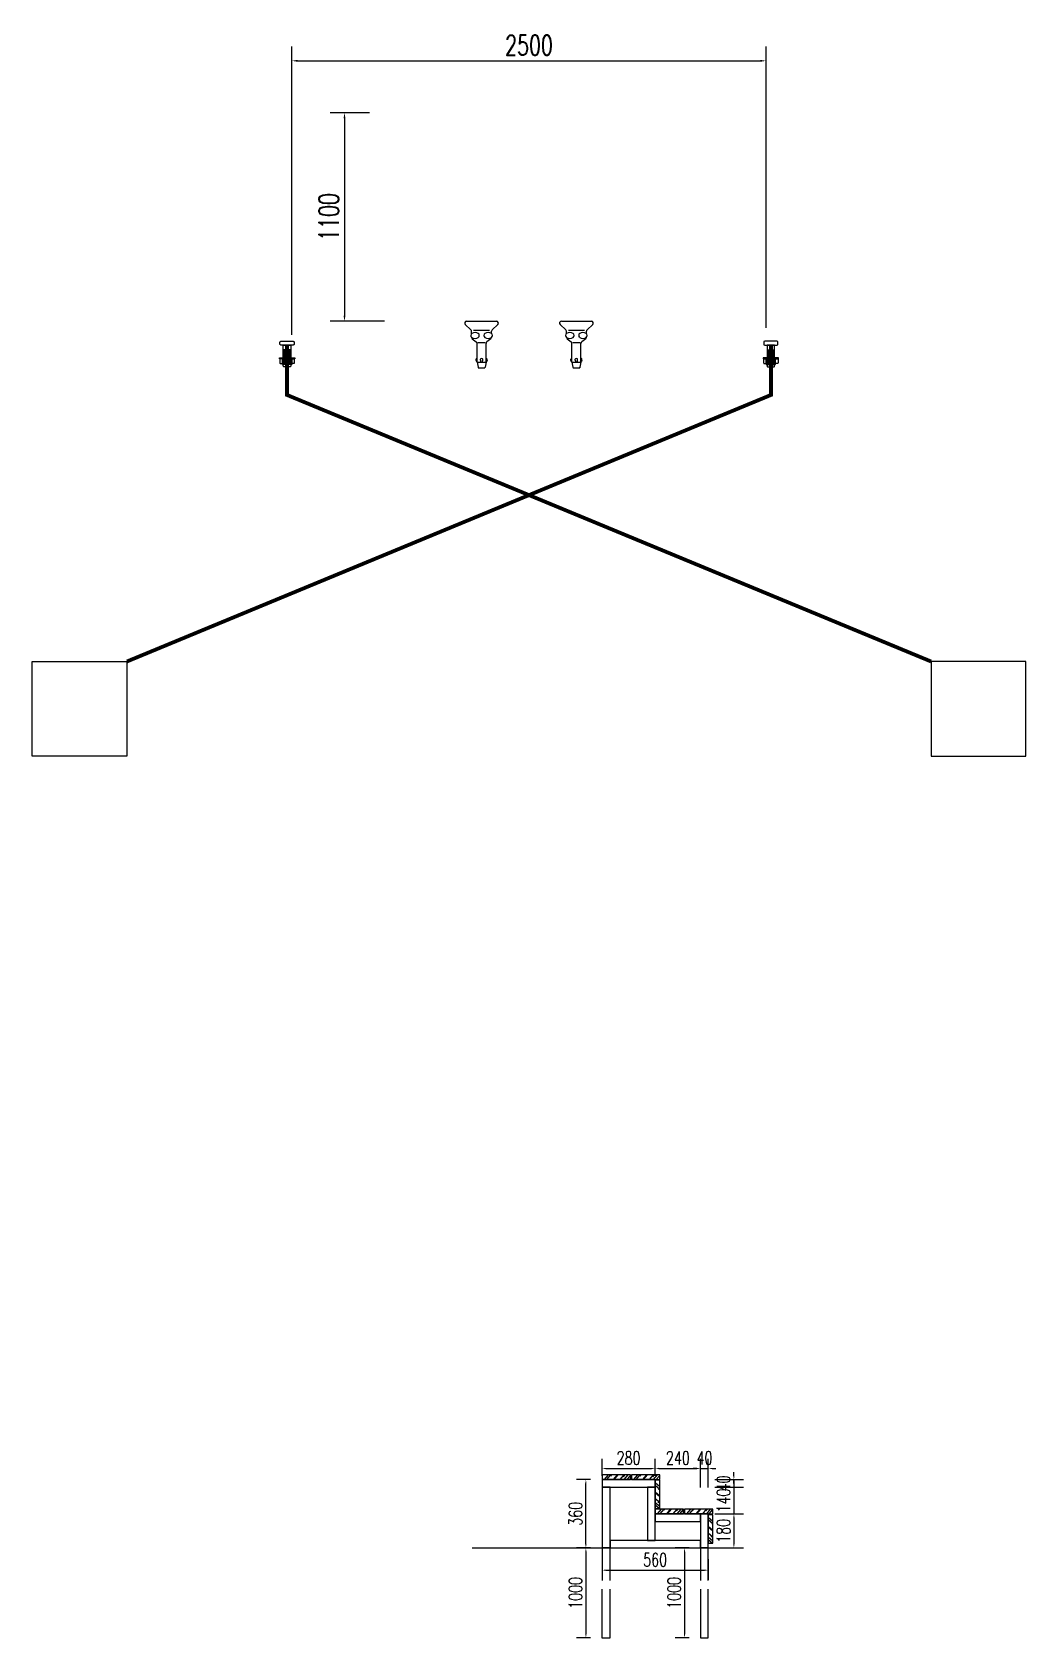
# Model space of a CAD drawing. Header units: millimetres. Extents: x -1442555 to 442606, y 1365385 to 2223627.
# Drawn here: x 363607 to 368845, y 1508791 to 1517257 of the extents above; entities that cross this region are included whole.
import ezdxf

# ---------------------------------------------------------------- set-up
doc = ezdxf.new("R2010")
doc.units = ezdxf.units.MM
doc.header["$LTSCALE"] = 10
doc.layers.get('0').update_dxf_attribs({"linetype": 'CONTINUOUS'})
doc.layers.get('DEFPOINTS').update_dxf_attribs({"linetype": 'CONTINUOUS'})
for name, color, linetype in [('W-FLOAT_BOWL浮筒', 253, 'CONTINUOUS'), ('W-STEEL_FRAME钢架', 3, 'CONTINUOUS'), ('W-WOOD_FLOOR木地板', 30, 'CONTINUOUS'), ('固定锚', 5, 'CONTINUOUS')]:
    doc.layers.add(name, color=color, linetype=linetype)
doc.styles.add('STANDARD_T3', font='simplex.shx', dxfattribs={"width": 0.7, "bigfont": 'gbcbig.shx'})
doc.dimstyles.new('W&&20', dxfattribs={"dimtxt": 70, "dimasz": 20, "dimexe": 50, "dimexo": 60, "dimgap": 20, "dimtad": 1, "dimdec": 0, "dimzin": 0, "dimdsep": 46, "dimtxsty": 'STANDARD_T3', "dimcen": 0.09, "dimclrd": 1, "dimclre": 1, "dimclrt": 7, "dimazin": 2, "dimtfac": 1, "dimtdec": 0, "dimtix": 1, "dimtmove": 2, "dimatfit": 3, "dimfxl": 100, "dimtolj": 1, "dimtzin": 0, "dimarcsym": 0})
doc.dimstyles.new('W&&30', dxfattribs={"dimtxt": 105, "dimasz": 30, "dimexe": 75, "dimexo": 90, "dimgap": 30, "dimtad": 1, "dimdec": 0, "dimzin": 0, "dimdsep": 46, "dimtxsty": 'STANDARD_T3', "dimcen": 0.09, "dimclrd": 1, "dimclre": 1, "dimclrt": 7, "dimazin": 2, "dimtfac": 1, "dimtdec": 0, "dimtix": 1, "dimtmove": 2, "dimatfit": 3, "dimfxl": 100, "dimtolj": 1, "dimtzin": 0, "dimarcsym": 0})

# ---------------------------------------------------------------- blocks, each defined once
blk = doc.blocks.new('*D35')
at = {"layer": 'DEFPOINTS', "color": 0, "transparency": 16777216}
for p in [(367476, 1517106), (364976, 1515572, 0), (367476, 1515608, 0)]:
    blk.add_point(p, dxfattribs=at)
at = {"layer": 'W-FLOAT_BOWL浮筒', "color": 1, "lineweight": -2, "transparency": 16777216}
for p, q in [((364976, 1515662), (364976, 1517181)), ((367476, 1515698), (367476, 1517181)), ((365006, 1517106), (367446, 1517106))]:
    blk.add_line(p, q, dxfattribs=at)
at = {"layer": 'W-FLOAT_BOWL浮筒', "color": 1, "transparency": 16777216}
for points in [[(365006, 1517111), (365006, 1517101), (364976, 1517106)], [(367446, 1517111), (367446, 1517101), (367476, 1517106)]]:
    blk.add_solid(points, dxfattribs=at)
at = {"layer": 'W-FLOAT_BOWL浮筒', "color": 7, "transparency": 16777216, "insert": (366226, 1517188.5), "char_height": 105, "attachment_point": 5, "style": 'STANDARD_T3'}
blk.add_mtext('\\A1;2500', dxfattribs=at)
blk = doc.blocks.new('*D36')
at = {"layer": 'DEFPOINTS', "color": 0, "transparency": 16777216}
for p in [(365476, 1516832.5), (365253.4, 1515732.5), (365555, 1515732.5, 0)]:
    blk.add_point(p, dxfattribs=at)
at = {"layer": 'W-FLOAT_BOWL浮筒', "color": 1, "lineweight": -2, "transparency": 16777216}
for p, q in [((365386, 1516832.5), (365178.4, 1516832.5)), ((365253.4, 1516802.5), (365253.4, 1515762.5)), ((365465, 1515732.5), (365178.4, 1515732.5))]:
    blk.add_line(p, q, dxfattribs=at)
at = {"layer": 'W-FLOAT_BOWL浮筒', "color": 1, "transparency": 16777216}
for points in [[(365248.4, 1516802.5), (365258.4, 1516802.5), (365253.4, 1516832.5)], [(365248.4, 1515762.5), (365258.4, 1515762.5), (365253.4, 1515732.5)]]:
    blk.add_solid(points, dxfattribs=at)
at = {"layer": 'W-FLOAT_BOWL浮筒', "color": 7, "transparency": 16777216, "insert": (365170.9, 1516282.5), "char_height": 105, "attachment_point": 5, "rotation": 90, "style": 'STANDARD_T3'}
blk.add_mtext('\\A1;1100', dxfattribs=at)
blk = doc.blocks.new('侧面螺丝组2')
for points in [[(-40, 0), (40, 0), (40, -5), (-40, -5)], [(-25, -5), (25, -5), (25, -35), (-25, -35)]]:
    blk.add_lwpolyline(points, close=True)
for points in [[(-25, -5), (-38, -5), (-38, -26, 0.414214), (-33, -31), (-25, -31)], [(25, -5), (38, -5), (38, -26, -0.414214), (33, -31), (25, -31)]]:
    blk.add_lwpolyline(points, format="xyb", close=True)
blk = doc.blocks.new('*D347')
at = {"color": 1, "lineweight": -2, "transparency": 16777216}
for p, q in [((366551, 1509625), (366476, 1509625)), ((366526, 1509285), (366526, 1509605)), ((366551, 1509265), (366476, 1509265))]:
    blk.add_line(p, q, dxfattribs=at)
at = {"color": 1, "transparency": 16777216}
for points in [[(366522.7, 1509605), (366529.4, 1509605), (366526, 1509625)], [(366522.7, 1509285), (366529.4, 1509285), (366526, 1509265)]]:
    blk.add_solid(points, dxfattribs=at)
at = {"layer": 'DEFPOINTS', "color": 0, "transparency": 16777216}
for p in [(366526, 1509625), (366611, 1509625), (366611, 1509265)]:
    blk.add_point(p, dxfattribs=at)
at = {"color": 7, "transparency": 16777216, "insert": (366471, 1509445), "char_height": 70, "attachment_point": 5, "rotation": 90, "style": 'STANDARD_T3'}
blk.add_mtext('\\A1;360', dxfattribs=at)
blk = doc.blocks.new('*D348')
at = {"color": 1, "lineweight": -2, "transparency": 16777216}
for p, q in [((366611, 1509645), (366611, 1509734.2)), ((366631, 1509684.2), (366871, 1509684.2)), ((366891, 1509645), (366891, 1509734.2))]:
    blk.add_line(p, q, dxfattribs=at)
at = {"color": 1, "transparency": 16777216}
for points in [[(366631, 1509687.5), (366631, 1509680.9), (366611, 1509684.2)], [(366871, 1509687.5), (366871, 1509680.9), (366891, 1509684.2)]]:
    blk.add_solid(points, dxfattribs=at)
at = {"layer": 'DEFPOINTS', "color": 0, "transparency": 16777216}
for p in [(366891, 1509684.2), (366611, 1509585), (366891, 1509585)]:
    blk.add_point(p, dxfattribs=at)
at = {"color": 7, "transparency": 16777216, "insert": (366751, 1509739.2), "char_height": 70, "attachment_point": 5, "style": 'STANDARD_T3'}
blk.add_mtext('\\A1;280', dxfattribs=at)
blk = doc.blocks.new('*D349')
at = {"color": 1, "lineweight": -2, "transparency": 16777216}
for p, q in [((366891, 1509645), (366891, 1509734.2)), ((366911, 1509684.2), (367111, 1509684.2)), ((367131, 1509584.2), (367131, 1509734.2))]:
    blk.add_line(p, q, dxfattribs=at)
at = {"color": 1, "transparency": 16777216}
for points in [[(366911, 1509687.5), (366911, 1509680.9), (366891, 1509684.2)], [(367111, 1509687.5), (367111, 1509680.9), (367131, 1509684.2)]]:
    blk.add_solid(points, dxfattribs=at)
at = {"layer": 'DEFPOINTS', "color": 0, "transparency": 16777216}
for p in [(367131, 1509684.2), (366891, 1509585), (367131, 1509405)]:
    blk.add_point(p, dxfattribs=at)
at = {"color": 7, "transparency": 16777216, "insert": (367011, 1509739.2), "char_height": 70, "attachment_point": 5, "style": 'STANDARD_T3'}
blk.add_mtext('\\A1;240', dxfattribs=at)
blk = doc.blocks.new('*D350')
at = {"color": 1, "lineweight": -2, "transparency": 16777216}
for p, q in [((367111, 1509684.2), (367091, 1509684.2)), ((367131, 1509584.2), (367131, 1509734.2)), ((367131, 1509684.2), (367171, 1509684.2)), ((367171, 1509584.2), (367171, 1509734.2)), ((367191, 1509684.2), (367211, 1509684.2))]:
    blk.add_line(p, q, dxfattribs=at)
at = {"color": 1, "transparency": 16777216}
for points in [[(367111, 1509687.5), (367111, 1509680.9), (367131, 1509684.2)], [(367191, 1509687.5), (367191, 1509680.9), (367171, 1509684.2)]]:
    blk.add_solid(points, dxfattribs=at)
at = {"layer": 'DEFPOINTS', "color": 0, "transparency": 16777216}
for p in [(367171, 1509684.2), (367171, 1509445), (367131, 1509405)]:
    blk.add_point(p, dxfattribs=at)
at = {"color": 7, "transparency": 16777216, "insert": (367151, 1509739.2), "char_height": 70, "attachment_point": 5, "style": 'STANDARD_T3'}
blk.add_mtext('\\A1;40', dxfattribs=at)
blk = doc.blocks.new('*D351')
at = {"color": 1, "lineweight": -2, "transparency": 16777216}
for p, q in [((367206.2, 1509625), (367356.2, 1509625)), ((367306.2, 1509645), (367306.2, 1509665)), ((367306.2, 1509625), (367306.2, 1509585)), ((367206.2, 1509585), (367356.2, 1509585)), ((367306.2, 1509565), (367306.2, 1509545))]:
    blk.add_line(p, q, dxfattribs=at)
at = {"color": 1, "transparency": 16777216}
for points in [[(367302.9, 1509645), (367309.6, 1509645), (367306.2, 1509625)], [(367302.9, 1509565), (367309.6, 1509565), (367306.2, 1509585)]]:
    blk.add_solid(points, dxfattribs=at)
at = {"layer": 'DEFPOINTS', "color": 0, "transparency": 16777216}
for p in [(366891, 1509625), (366891, 1509585), (367306.2, 1509585)]:
    blk.add_point(p, dxfattribs=at)
at = {"color": 7, "transparency": 16777216, "insert": (367251.2, 1509605), "char_height": 70, "attachment_point": 5, "rotation": 90, "style": 'STANDARD_T3'}
blk.add_mtext('\\A1;40', dxfattribs=at)
blk = doc.blocks.new('*D352')
at = {"color": 1, "lineweight": -2, "transparency": 16777216}
for p, q in [((367206.2, 1509445), (367356.2, 1509445)), ((367306.2, 1509425), (367306.2, 1509285)), ((367206.2, 1509265), (367356.2, 1509265))]:
    blk.add_line(p, q, dxfattribs=at)
at = {"color": 1, "transparency": 16777216}
for points in [[(367302.9, 1509425), (367309.6, 1509425), (367306.2, 1509445)], [(367302.9, 1509285), (367309.6, 1509285), (367306.2, 1509265)]]:
    blk.add_solid(points, dxfattribs=at)
at = {"layer": 'DEFPOINTS', "color": 0, "transparency": 16777216}
for p in [(367131, 1509445), (367131, 1509265), (367306.2, 1509265)]:
    blk.add_point(p, dxfattribs=at)
at = {"color": 7, "transparency": 16777216, "insert": (367251.2, 1509355), "char_height": 70, "attachment_point": 5, "rotation": 90, "style": 'STANDARD_T3'}
blk.add_mtext('\\A1;180', dxfattribs=at)
blk = doc.blocks.new('*D353')
at = {"color": 1, "lineweight": -2, "transparency": 16777216}
for p, q in [((367306.2, 1509605), (367306.2, 1509625)), ((367206.2, 1509585), (367356.2, 1509585)), ((367306.2, 1509585), (367306.2, 1509445)), ((367206.2, 1509445), (367356.2, 1509445)), ((367306.2, 1509425), (367306.2, 1509405))]:
    blk.add_line(p, q, dxfattribs=at)
at = {"color": 1, "transparency": 16777216}
for points in [[(367302.9, 1509605), (367309.6, 1509605), (367306.2, 1509585)], [(367302.9, 1509425), (367309.6, 1509425), (367306.2, 1509445)]]:
    blk.add_solid(points, dxfattribs=at)
at = {"layer": 'DEFPOINTS', "color": 0, "transparency": 16777216}
for p in [(366891, 1509585), (367131, 1509445), (367306.2, 1509445)]:
    blk.add_point(p, dxfattribs=at)
at = {"color": 7, "transparency": 16777216, "insert": (367251.2, 1509515), "char_height": 70, "attachment_point": 5, "rotation": 90, "style": 'STANDARD_T3'}
blk.add_mtext('\\A1;140', dxfattribs=at)
blk = doc.blocks.new('*D354')
at = {"color": 1, "lineweight": -2, "transparency": 16777216}
for p, q in [((366611, 1509205), (366611, 1509097.7)), ((367171, 1509205), (367171, 1509097.7)), ((366631, 1509147.7), (367151, 1509147.7))]:
    blk.add_line(p, q, dxfattribs=at)
at = {"color": 1, "transparency": 16777216}
for points in [[(366631, 1509151.1), (366631, 1509144.4), (366611, 1509147.7)], [(367151, 1509151.1), (367151, 1509144.4), (367171, 1509147.7)]]:
    blk.add_solid(points, dxfattribs=at)
at = {"layer": 'DEFPOINTS', "color": 0, "transparency": 16777216}
for p in [(366611, 1509265), (367171, 1509265), (367171, 1509147.7)]:
    blk.add_point(p, dxfattribs=at)
at = {"color": 7, "transparency": 16777216, "insert": (366891, 1509202.7), "char_height": 70, "attachment_point": 5, "style": 'STANDARD_T3'}
blk.add_mtext('\\A1;560', dxfattribs=at)
blk = doc.blocks.new('*D376')
at = {"color": 1, "lineweight": -2, "transparency": 16777216}
for p, q in [((366551, 1509265), (366476, 1509265)), ((366526, 1509245), (366526, 1508810.8)), ((366550, 1508790.8), (366476, 1508790.8))]:
    blk.add_line(p, q, dxfattribs=at)
at = {"color": 1, "transparency": 16777216}
for points in [[(366522.7, 1509245), (366529.4, 1509245), (366526, 1509265)], [(366522.7, 1508810.8), (366529.4, 1508810.8), (366526, 1508790.8)]]:
    blk.add_solid(points, dxfattribs=at)
at = {"layer": 'DEFPOINTS', "color": 0, "transparency": 16777216}
for p in [(366611, 1509265), (366526, 1508790.8), (366610, 1508790.8)]:
    blk.add_point(p, dxfattribs=at)
at = {"color": 7, "transparency": 16777216, "insert": (366471, 1509027.9), "char_height": 70, "attachment_point": 5, "rotation": 90, "style": 'STANDARD_T3'}
blk.add_mtext('\\A1;1000', dxfattribs=at)
blk = doc.blocks.new('*D377')
at = {"color": 1, "lineweight": -2, "transparency": 16777216}
for p, q in [((367071, 1509265), (366996, 1509265)), ((367046, 1509245), (367046, 1508810.8)), ((367070, 1508790.8), (366996, 1508790.8))]:
    blk.add_line(p, q, dxfattribs=at)
at = {"color": 1, "transparency": 16777216}
for points in [[(367042.7, 1509245), (367049.4, 1509245), (367046, 1509265)], [(367042.7, 1508810.8), (367049.4, 1508810.8), (367046, 1508790.8)]]:
    blk.add_solid(points, dxfattribs=at)
at = {"layer": 'DEFPOINTS', "color": 0, "transparency": 16777216}
for p in [(367131, 1509265), (367046, 1508790.8), (367130, 1508790.8)]:
    blk.add_point(p, dxfattribs=at)
at = {"color": 7, "transparency": 16777216, "insert": (366991, 1509027.9), "char_height": 70, "attachment_point": 5, "rotation": 90, "style": 'STANDARD_T3'}
blk.add_mtext('\\A1;1000', dxfattribs=at)

msp = doc.modelspace()

# ---------------------------------------------------------------- hatches: boundary and pattern name
at = {"layer": 'W-WOOD_FLOOR木地板'}
h = msp.add_hatch(dxfattribs=at)
h.set_pattern_fill('木材', color=256, scale=10)
h.set_pattern_definition([(50, (-3049932.753, -980830.448), (25.92353193, 93.1234154), [600, -80, 200, -40]), (50, (-3049879.553, -980810.45), (-66.46506876, 3.5545231), [120, -13.2, 240, -30]), (50, (-3049912.753, -980796.448), (113.16983174, 176.5639521), [320, -56, 160, -40])])
h.paths.add_polyline_path([(366761, 1509650), (366611, 1509650), (366611, 1509625), (366761, 1509625)])
h = msp.add_hatch(dxfattribs=at)
h.set_pattern_fill('木材', color=256, scale=10)
h.set_pattern_definition([(50, (-3049778.008, -980830.448), (25.92353193, 93.1234154), [600, -80, 200, -40]), (50, (-3049724.81, -980810.45), (-66.46506876, 3.5545231), [120, -13.2, 240, -30]), (50, (-3049758.008, -980796.448), (113.16983174, 176.5639521), [320, -56, 160, -40])])
h.paths.add_polyline_path([(366915.8, 1509625), (366915.8, 1509650), (366765.8, 1509650), (366765.8, 1509625)])
h = msp.add_hatch(dxfattribs=at)
h.set_pattern_fill('木材', color=256, scale=10, angle=-90)
h.set_pattern_definition([(320, (-2123564.373, 4926165.876), (93.1234154, -25.92353193), [600, -80, 200, -40]), (320, (-2123544.37, 4926112.676), (3.5545231, 66.46506876), [120, -13.2, 240, -30]), (320, (-2123530.373, 4926145.876), (176.5639521, -113.16983174), [320, -56, 160, -40])])
h.paths.add_polyline_path([(366891, 1509472.1), (366916, 1509472.1), (366916, 1509622.1), (366891, 1509622.1)])
h = msp.add_hatch(dxfattribs=at)
h.set_pattern_fill('木材', color=256, scale=10)
h.set_pattern_definition([(50, (-3049652.753, -981010.448), (25.92353193, 93.1234154), [600, -80, 200, -40]), (50, (-3049599.553, -980990.45), (-66.46506876, 3.5545231), [120, -13.2, 240, -30]), (50, (-3049632.753, -980976.448), (113.16983174, 176.5639521), [320, -56, 160, -40])])
h.paths.add_polyline_path([(367041, 1509470), (366891, 1509470), (366891, 1509445), (367041, 1509445)])
h = msp.add_hatch(dxfattribs=at)
h.set_pattern_fill('木材', color=256, scale=10)
h.set_pattern_definition([(50, (-3049498.008, -981010.448), (25.92353193, 93.1234154), [600, -80, 200, -40]), (50, (-3049444.81, -980990.45), (-66.46506876, 3.5545231), [120, -13.2, 240, -30]), (50, (-3049478.008, -980976.448), (113.16983174, 176.5639521), [320, -56, 160, -40])])
h.paths.add_polyline_path([(367195.8, 1509445), (367195.8, 1509470), (367045.8, 1509470), (367045.8, 1509445)])
h = msp.add_hatch(dxfattribs=at)
h.set_pattern_fill('木材', color=256, scale=10, angle=-90)
h.set_pattern_definition([(320, (-2123284.373, 4925983.716), (93.1234154, -25.92353193), [600, -80, 200, -40]), (320, (-2123264.37, 4925930.516), (3.5545231, 66.46506876), [120, -13.2, 240, -30]), (320, (-2123250.373, 4925963.716), (176.5639521, -113.16983174), [320, -56, 160, -40])])
h.paths.add_polyline_path([(367171, 1509289.9), (367196, 1509289.9), (367196, 1509439.9), (367171, 1509439.9)])

# ---------------------------------------------------------------- linework, layer by layer
for p, q in [((365890.3, 1515715), (365920.2, 1515688.1)), ((365897, 1515732.5), (366055, 1515732.5)), ((366061.7, 1515715), (366031.8, 1515688.1)), ((366390.3, 1515715), (366420.2, 1515688.1)), ((366397, 1515732.5), (366555, 1515732.5)), ((366561.7, 1515715), (366531.8, 1515688.1)), ((365923.5, 1515668), (365923.5, 1515680.7)), ((365927.2, 1515640.8), (365948.3, 1515623.7)), ((365933.5, 1515685.1), (366018.5, 1515685.1)), ((365952, 1515518), (365952, 1515616)), ((365956.8, 1515620.7), (365995.2, 1515620.7)), ((366000, 1515518), (366000, 1515616)), ((366024.8, 1515640.8), (366003.7, 1515623.7)), ((366028.5, 1515668), (366028.5, 1515680.7)), ((366423.5, 1515668), (366423.5, 1515680.7)), ((366427.2, 1515640.8), (366448.3, 1515623.7)), ((366433.5, 1515685.1), (366518.5, 1515685.1)), ((366452, 1515518), (366452, 1515616)), ((366456.8, 1515620.7), (366495.2, 1515620.7)), ((366500, 1515518), (366500, 1515616)), ((366524.8, 1515640.8), (366503.7, 1515623.7)), ((366528.5, 1515668), (366528.5, 1515680.7)), ((364970.8, 1515582.3, 0), (364930.8, 1515582.3, 0)), ((364970.8, 1515580.3, 0), (364930.8, 1515576.3, 0)), ((364970.8, 1515578.3, 0), (364930.8, 1515574.3, 0)), ((364970.8, 1515574.3, 0), (364930.8, 1515570.3, 0)), ((364970.8, 1515572.3, 0), (364930.8, 1515568.3, 0)), ((364970.8, 1515568.3, 0), (364930.8, 1515564.3, 0)), ((364970.8, 1515566.3, 0), (364930.8, 1515562.3, 0)), ((364970.8, 1515562.3, 0), (364930.8, 1515558.3, 0)), ((364970.8, 1515560.3, 0), (364930.8, 1515556.3, 0)), ((364970.8, 1515556.3, 0), (364930.8, 1515552.3, 0)), ((364970.8, 1515554.3, 0), (364930.8, 1515550.3, 0)), ((364970.8, 1515550.3, 0), (364930.8, 1515546.3, 0)), ((364970.8, 1515548.3, 0), (364930.8, 1515544.3, 0)), ((364970.8, 1515544.3, 0), (364930.8, 1515540.3, 0)), ((364970.8, 1515542.3, 0), (364930.8, 1515538.3, 0)), ((364970.8, 1515538.3, 0), (364930.8, 1515534.3, 0)), ((364970.8, 1515536.3, 0), (364930.8, 1515532.3, 0)), ((364970.8, 1515532.3, 0), (364930.8, 1515528.3, 0)), ((364970.8, 1515530.3, 0), (364930.8, 1515526.3, 0)), ((364970.8, 1515526.3, 0), (364930.8, 1515522.3, 0)), ((364970.8, 1515524.3, 0), (364930.8, 1515520.3, 0)), ((364970.8, 1515607.3, 0), (364970.8, 1515582.3, 0)), ((365947, 1515526.8), (365947, 1515533)), ((365950, 1515536), (365952, 1515536)), ((365970, 1515527), (365970, 1515532.3)), ((365982, 1515527), (365982, 1515532.3)), ((366002, 1515536), (366000, 1515536)), ((366005, 1515526.8), (366005, 1515533)), ((366447, 1515526.8), (366447, 1515533)), ((366450, 1515536), (366452, 1515536)), ((366470, 1515527), (366470, 1515532.3)), ((366482, 1515527), (366482, 1515532.3)), ((366502, 1515536), (366500, 1515536)), ((366505, 1515526.8), (366505, 1515533)), ((367480.9, 1515607.3, 0), (367480.9, 1515582.3, 0)), ((367480.9, 1515582.3, 0), (367520.9, 1515582.3, 0)), ((367480.9, 1515580.3, 0), (367520.9, 1515576.3, 0)), ((367480.9, 1515578.3, 0), (367520.9, 1515574.3, 0)), ((367480.9, 1515574.3, 0), (367520.9, 1515570.3, 0)), ((367480.9, 1515572.3, 0), (367520.9, 1515568.3, 0)), ((367480.9, 1515568.3, 0), (367520.9, 1515564.3, 0)), ((367480.9, 1515566.3, 0), (367520.9, 1515562.3, 0)), ((367480.9, 1515562.3, 0), (367520.9, 1515558.3, 0)), ((367480.9, 1515560.3, 0), (367520.9, 1515556.3, 0)), ((367480.9, 1515556.3, 0), (367520.9, 1515552.3, 0)), ((367480.9, 1515554.3, 0), (367520.9, 1515550.3, 0)), ((367480.9, 1515550.3, 0), (367520.9, 1515546.3, 0)), ((367480.9, 1515548.3, 0), (367520.9, 1515544.3, 0)), ((367480.9, 1515544.3, 0), (367520.9, 1515540.3, 0)), ((367480.9, 1515542.3, 0), (367520.9, 1515538.3, 0)), ((367480.9, 1515538.3, 0), (367520.9, 1515534.3, 0)), ((367480.9, 1515536.3, 0), (367520.9, 1515532.3, 0)), ((367480.9, 1515532.3, 0), (367520.9, 1515528.3, 0)), ((367480.9, 1515530.3, 0), (367520.9, 1515526.3, 0)), ((367480.9, 1515526.3, 0), (367520.9, 1515522.3, 0)), ((367480.9, 1515524.3, 0), (367520.9, 1515520.3, 0)), ((364970.8, 1515520.3, 0), (364930.8, 1515516.3, 0)), ((364970.8, 1515518.3, 0), (364930.8, 1515514.3, 0)), ((364970.8, 1515514.3, 0), (364930.8, 1515510.3, 0)), ((364970.8, 1515512.3, 0), (364930.8, 1515508.3, 0)), ((364970.8, 1515508.3, 0), (364930.8, 1515504.3, 0)), ((364970.8, 1515506.3, 0), (364930.8, 1515502.3, 0)), ((365952, 1515518), (365957.6, 1515490)), ((365952, 1515518), (366000, 1515518)), ((365960.1, 1515488), (365992, 1515488)), ((366000, 1515518), (365994.4, 1515490)), ((366452, 1515518), (366457.6, 1515490)), ((366452, 1515518), (366500, 1515518)), ((366460.1, 1515488), (366492, 1515488)), ((366500, 1515518), (366494.4, 1515490)), ((367480.9, 1515520.3, 0), (367520.9, 1515516.3, 0)), ((367480.9, 1515518.3, 0), (367520.9, 1515514.3, 0)), ((367480.9, 1515514.3, 0), (367520.9, 1515510.3, 0)), ((367480.9, 1515512.3, 0), (367520.9, 1515508.3, 0)), ((367480.9, 1515508.3, 0), (367520.9, 1515504.3, 0)), ((367480.9, 1515506.3, 0), (367520.9, 1515502.3, 0))]:
    msp.add_line(p, q)
at = {"ltscale": 0.1}
for p, q in [((365957.6, 1515490), (365958, 1515488)), ((365958, 1515488), (365960.1, 1515488)), ((365992, 1515488), (365994, 1515488)), ((365994.4, 1515490), (365994, 1515488)), ((366457.6, 1515490), (366458, 1515488)), ((366458, 1515488), (366460.1, 1515488)), ((366492, 1515488), (366494, 1515488)), ((366494.4, 1515490), (366494, 1515488))]:
    msp.add_line(p, q, dxfattribs=at)
at = {"elevation": 0}
for points in [[(364918.3, 1515627.3), (364983.3, 1515627.3, -0.414214), (364988.3, 1515622.3), (364988.3, 1515612.3, -0.414214), (364983.3, 1515607.3), (364918.3, 1515607.3, -0.414214), (364913.3, 1515612.3), (364913.3, 1515622.3, -0.414214)], [(367533.4, 1515627.3), (367468.4, 1515627.3, 0.414214), (367463.4, 1515622.3), (367463.4, 1515612.3, 0.414214), (367468.4, 1515607.3), (367533.4, 1515607.3, 0.414214), (367538.4, 1515612.3), (367538.4, 1515622.3, 0.414214)], [(364930.8, 1515607.3), (364970.8, 1515607.3), (364970.8, 1515497.3, -0.414214), (364965.8, 1515492.3), (364935.8, 1515492.3, -0.414214), (364930.8, 1515497.3)], [(367520.9, 1515607.3), (367480.9, 1515607.3), (367480.9, 1515497.3, 0.414214), (367485.9, 1515492.3), (367515.9, 1515492.3, 0.414214), (367520.9, 1515497.3)]]:
    msp.add_lwpolyline(points, format="xyb", close=True, dxfattribs=at)
msp.add_lwpolyline([(365927, 1509265), (367319.2, 1509265)])
for centre, radius, start, end in [((365897, 1515722.5), 10, 90, 228.00092), ((366055, 1515722.5), 10, 311.99908, 90), ((366397, 1515722.5), 10, 90, 228.00092), ((366555, 1515722.5), 10, 311.99908, 90), ((365932.5, 1515658), 13.5, 126.56574, 231), ((365913.5, 1515680.7), 10, 0, 48.00092), ((365933.5, 1515648.6), 10, 184.14788, 231), ((365941.5, 1515673.6), 31.4, 236.13806, 303.55692), ((365941.5, 1515642.4), 31.4, 56.41658, 122.85309), ((365942, 1515616), 10, 0, 51), ((365950.5, 1515658), 13.5, 308.36964, 51.90106), ((366001.5, 1515658), 13.5, 128.09894, 231.63036), ((366010.5, 1515673.6), 31.4, 236.43853, 303.86649), ((366010.5, 1515642.5), 31.3, 57.12872, 123.60194), ((366010, 1515616), 10, 129, 180), ((366018.5, 1515648.6), 10, 309, 355.85212), ((366019.5, 1515658), 13.5, 309, 53.43426), ((366038.5, 1515680.7), 10, 131.99908, 180), ((366432.5, 1515658), 13.5, 126.56574, 231), ((366413.5, 1515680.7), 10, 0, 48.00092), ((366433.5, 1515648.6), 10, 184.14788, 231), ((366441.5, 1515673.6), 31.4, 236.13806, 303.55692), ((366441.5, 1515642.4), 31.4, 56.41658, 122.85309), ((366442, 1515616), 10, 0, 51), ((366450.5, 1515658), 13.5, 308.36964, 51.90106), ((366501.5, 1515658), 13.5, 128.09894, 231.63036), ((366510.5, 1515673.6), 31.4, 236.43853, 303.86649), ((366510.5, 1515642.5), 31.3, 57.12872, 123.60194), ((366510, 1515616), 10, 129, 180), ((366518.5, 1515648.6), 10, 309, 355.85212), ((366519.5, 1515658), 13.5, 309, 53.43426), ((366538.5, 1515680.7), 10, 131.99908, 180), ((365950, 1515533), 3, 90, 180), ((365973, 1515532.3), 3, 115.37693, 180), ((365976, 1515526), 10, 64.62307, 115.37693), ((365979, 1515532.3), 3, 0, 64.62307), ((366002, 1515533), 3, 0, 90), ((366450, 1515533), 3, 90, 180), ((366473, 1515532.3), 3, 115.37693, 180), ((366476, 1515526), 10, 64.62307, 115.37693), ((366479, 1515532.3), 3, 0, 64.62307), ((366502, 1515533), 3, 0, 90), ((365960.1, 1515490.5), 2.5, 191.30993, 270), ((365992, 1515490.5), 2.5, 270, 348.69007), ((366460.1, 1515490.5), 2.5, 191.30993, 270), ((366492, 1515490.5), 2.5, 270, 348.69007)]:
    msp.add_arc(centre, radius, start, end)
for centre, major_axis, start_param, end_param in [((365953, 1515526.8), (0, -9), 4.712389, 6.115737), ((365976, 1515527), (0, 9), 1.570796, 4.712389), ((366453, 1515526.8), (0, -9), 4.712389, 6.115737), ((366476, 1515527), (0, 9), 1.570796, 4.712389)]:
    msp.add_ellipse(centre, major_axis=major_axis, ratio=0.666667, start_param=start_param, end_param=end_param)
at = {"extrusion": (0, 0, -1)}
for centre in [(365999, 1515526.8), (366499, 1515526.8)]:
    msp.add_ellipse(centre, major_axis=(0, -9), ratio=0.666667, start_param=4.712389, end_param=6.115737, dxfattribs=at)
at = {"layer": 'W-STEEL_FRAME钢架'}
for points in [[(366611, 1509585), (366891, 1509585), (366891, 1509625), (366611, 1509625)], [(366611, 1509585), (366611, 1509265), (366654, 1509265), (366654, 1509585)], [(366851, 1509305), (366891, 1509305), (366891, 1509585), (366851, 1509585)], [(366891, 1509405), (367131, 1509405), (367131, 1509445), (366891, 1509445)], [(367131, 1509265), (367171, 1509265), (367171, 1509445), (367131, 1509445)], [(366654, 1509265), (367131, 1509265), (367131, 1509305), (366654, 1509305)]]:
    msp.add_lwpolyline(points, close=True, dxfattribs=at)
for points in [[(366653.9, 1509092.5), (366653.9, 1509265), (366611, 1509265), (366611, 1509092.5)], [(367171, 1509092.5), (367171, 1509265), (367131, 1509265), (367131, 1509092.5)], [(366610, 1509047.3), (366610, 1508790.8), (366653.5, 1508790.8), (366653.5, 1509047.3)], [(367130, 1509047.3), (367130, 1508790.8), (367170.5, 1508790.8), (367170.5, 1509047.3)]]:
    msp.add_lwpolyline(points, dxfattribs=at)
at = {"layer": 'W-WOOD_FLOOR木地板'}
for points in [[(366611, 1509625), (366761, 1509625), (366761, 1509650), (366611, 1509650)], [(366765.8, 1509625), (366915.8, 1509625), (366915.8, 1509650), (366765.8, 1509650)], [(366891, 1509622.1), (366891, 1509472.1), (366916, 1509472.1), (366916, 1509622.1)], [(366891, 1509445), (367041, 1509445), (367041, 1509470), (366891, 1509470)], [(367045.8, 1509445), (367195.8, 1509445), (367195.8, 1509470), (367045.8, 1509470)], [(367171, 1509439.9), (367171, 1509289.9), (367196, 1509289.9), (367196, 1509439.9)]]:
    msp.add_lwpolyline(points, close=True, dxfattribs=at)
at = {"layer": '固定锚', "const_width": 20, "elevation": 0}
for points in [[(364106.7, 1513939), (367501.9, 1515344.3), (367501.9, 1515608)], [(368345.4, 1513939), (364950.2, 1515344.3), (364950.2, 1515608)]]:
    msp.add_lwpolyline(points, dxfattribs=at)
at = {"layer": '固定锚', "elevation": 0}
for points in [[(363606.7, 1513939), (364106.7, 1513939), (364106.7, 1513439), (363606.7, 1513439)], [(368845.4, 1513939), (368345.4, 1513939), (368345.4, 1513439), (368845.4, 1513439)]]:
    msp.add_lwpolyline(points, close=True, dxfattribs=at)

# ---------------------------------------------------------------- block references
msp.add_blockref('侧面螺丝组2', (364950.8, 1515540.3, 0))
at = {"xscale": -1}
msp.add_blockref('侧面螺丝组2', (367500.9, 1515540.3, 0), dxfattribs=at)

# ---------------------------------------------------------------- dimensions: what is measured, and where the dimension line sits
for base, p1, p2, picture, middle in [((366891, 1509684.2), (366611, 1509585), (366891, 1509585), '*D348', (366751, 1509739.2)), ((367131, 1509684.2), (366891, 1509585), (367131, 1509405), '*D349', (367011, 1509739.2)), ((367171, 1509684.2), (367131, 1509405), (367171, 1509445), '*D350', (367151, 1509739.2)), ((367171, 1509147.7), (366611, 1509265), (367171, 1509265), '*D354', (366891, 1509202.7))]:
    dim = msp.add_linear_dim(base=base, p1=p1, p2=p2, dimstyle='W&&20', override={"dimfxlon": 1})
    dim.commit()
    dim.dimension.update_dxf_attribs({"geometry": picture, "text_midpoint": middle})
for base, p1, p2, picture, middle in [((366526, 1509625), (366611, 1509265), (366611, 1509625), '*D347', (366471, 1509445)), ((367306.2, 1509585), (366891, 1509625), (366891, 1509585), '*D351', (367251.2, 1509605)), ((367306.2, 1509445), (366891, 1509585), (367131, 1509445), '*D353', (367251.2, 1509515)), ((367306.2, 1509265), (367131, 1509445), (367131, 1509265), '*D352', (367251.2, 1509355))]:
    dim = msp.add_linear_dim(base=base, p1=p1, p2=p2, angle=90, dimstyle='W&&20', override={"dimfxlon": 1})
    dim.commit()
    dim.dimension.update_dxf_attribs({"geometry": picture, "text_midpoint": middle})
for base, p1, p2, picture, middle in [((366526, 1508790.8), (366611, 1509265), (366610, 1508790.8), '*D376', (366471, 1509027.9)), ((367046, 1508790.8), (367131, 1509265), (367130, 1508790.8), '*D377', (366991, 1509027.9))]:
    dim = msp.add_linear_dim(base=base, p1=p1, p2=p2, angle=90, text='1000', dimstyle='W&&20')
    dim.commit()
    dim.dimension.update_dxf_attribs({"geometry": picture, "text_midpoint": middle})
at = {"layer": 'W-FLOAT_BOWL浮筒'}
dim = msp.add_linear_dim(base=(367476, 1517106, 0), p1=(364976, 1515572), p2=(367476, 1515608), dimstyle='W&&30', dxfattribs=at)
dim.commit()
dim.dimension.update_dxf_attribs({"geometry": '*D35', "text_midpoint": (366226, 1517188.5, 0)})
dim = msp.add_linear_dim(base=(365253.4, 1515732.5, 0), p1=(365476, 1516832.5, 0), p2=(365555, 1515732.5), angle=90, dimstyle='W&&30', dxfattribs=at)
dim.commit()
dim.dimension.update_dxf_attribs({"geometry": '*D36', "text_midpoint": (365170.9, 1516282.5, 0)})

doc.saveas('drawing.dxf')
